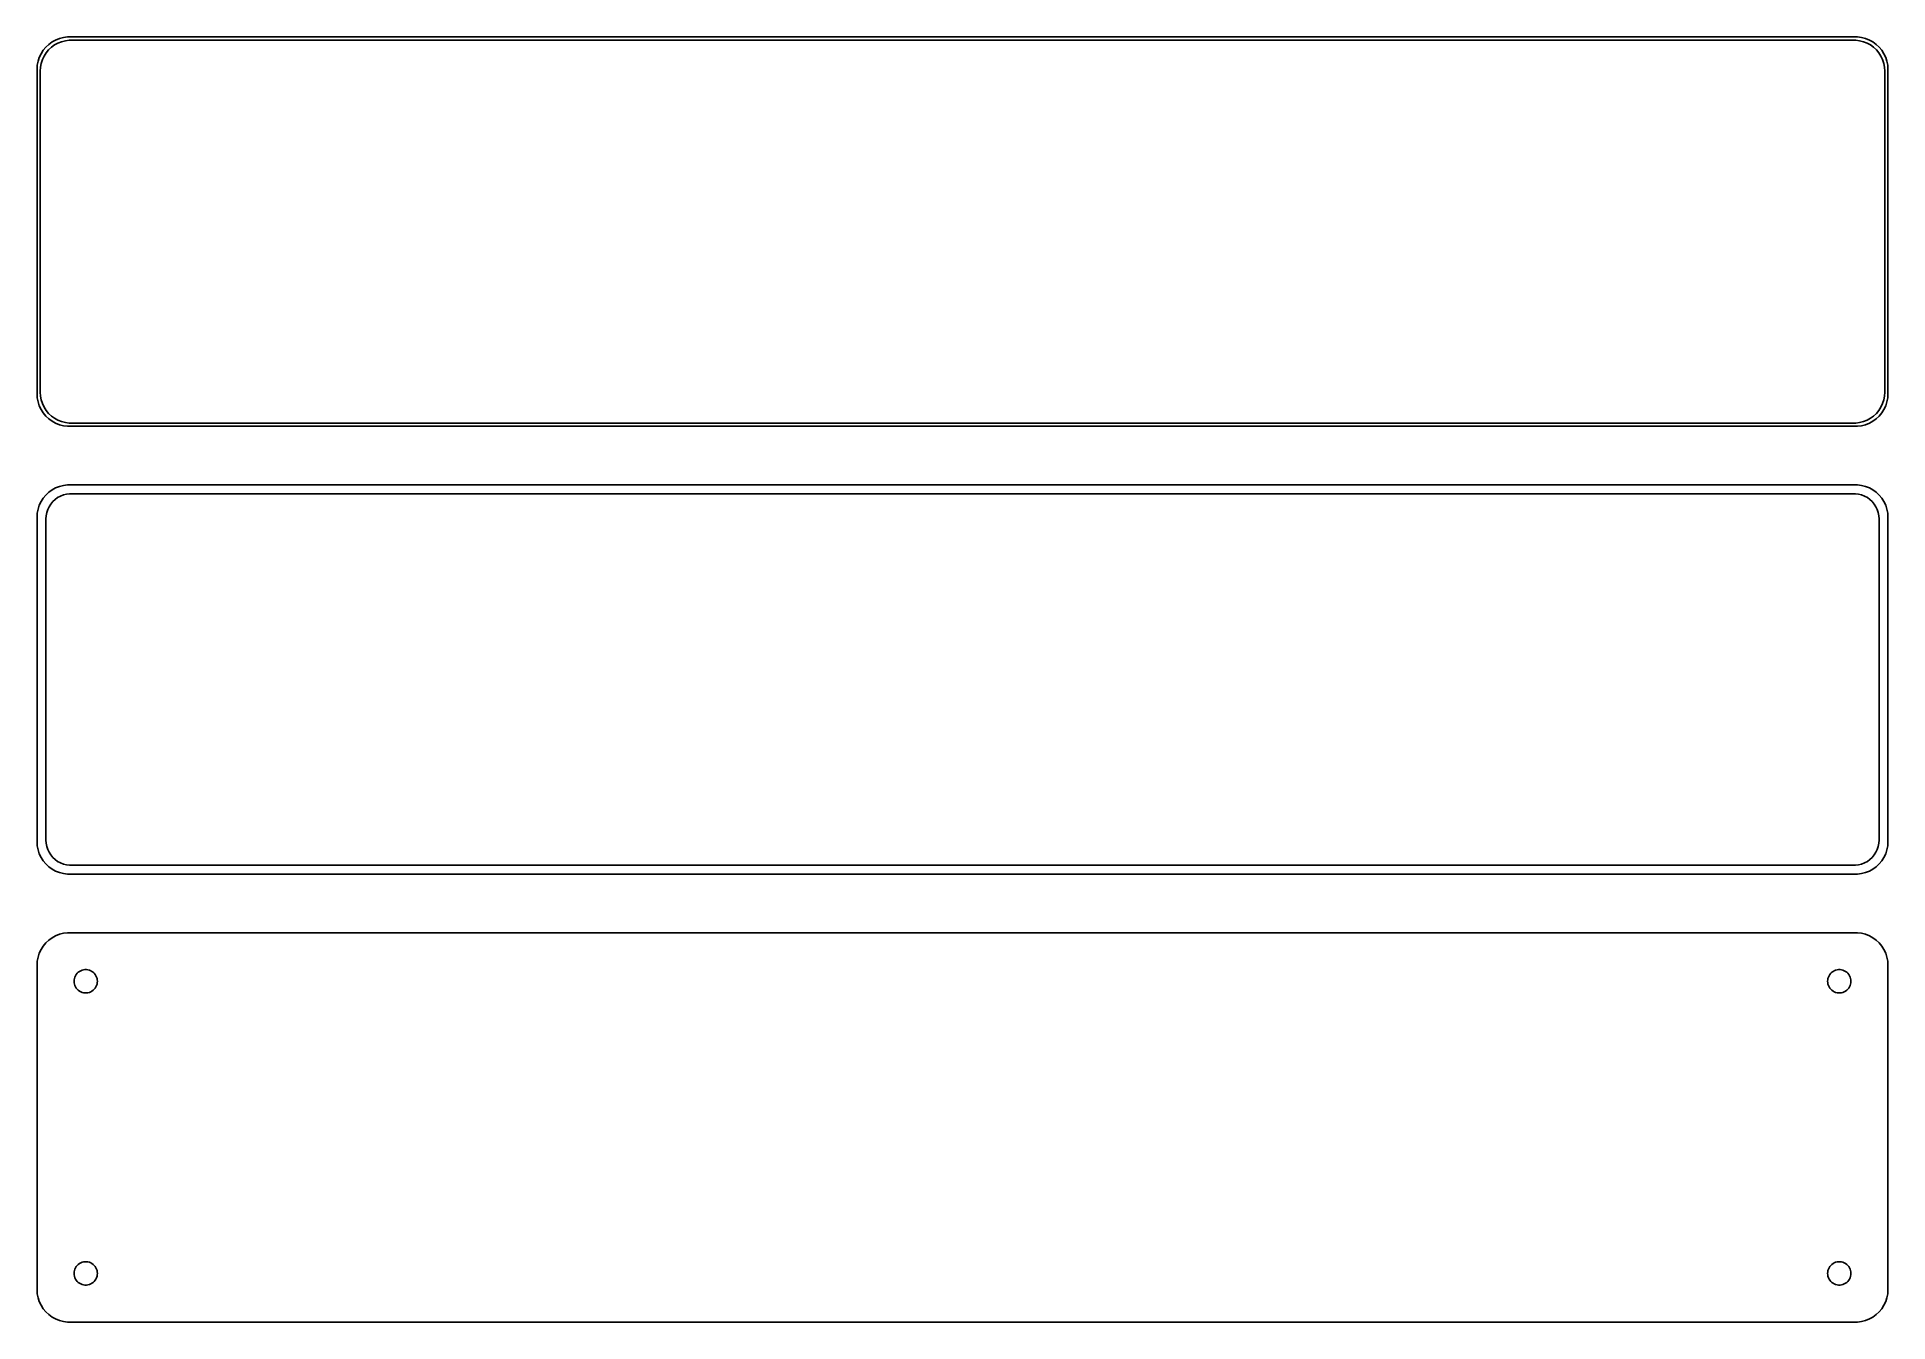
# Model space of a CAD drawing. Header units: metres. Extents: x -142 to 142, y 108 to 306.
import ezdxf

# ---------------------------------------------------------------- set-up
doc = ezdxf.new("R2010")
doc.units = ezdxf.units.M

msp = doc.modelspace()

# ---------------------------------------------------------------- linework, layer by layer
for p, q in [((-140.179, 305.222), (-140.687, 304.853)), ((-139.629, 305.524), (-140.179, 305.222)), ((-139.795, 304.761), (-139.272, 305.048)), ((-139.045, 305.755), (-139.629, 305.524)), ((-139.272, 305.048), (-138.718, 305.268)), ((-138.437, 305.911), (-139.045, 305.755)), ((-138.718, 305.268), (-138.14, 305.416)), ((-137.814, 305.99), (-138.437, 305.911)), ((-138.14, 305.416), (-137.548, 305.491)), ((137.814, 305.99), (-137.814, 305.99)), ((-137.548, 305.491), (137.548, 305.491)), ((137.548, 305.491), (138.14, 305.416)), ((138.437, 305.911), (137.814, 305.99)), ((138.14, 305.416), (138.718, 305.268)), ((139.045, 305.755), (138.437, 305.911)), ((138.718, 305.268), (139.272, 305.048)), ((139.629, 305.524), (139.045, 305.755)), ((139.272, 305.048), (139.795, 304.761)), ((140.179, 305.222), (139.629, 305.524)), ((140.687, 304.853), (140.179, 305.222)), ((-142.343, 302.243), (-142.461, 301.627)), ((-142.149, 302.841), (-142.343, 302.243)), ((-141.882, 303.409), (-142.149, 302.841)), ((-141.545, 303.939), (-141.882, 303.409)), ((-141.851, 301.931), (-141.666, 302.499)), ((-141.666, 302.499), (-141.412, 303.038)), ((-141.145, 304.423), (-141.545, 303.939)), ((-141.412, 303.038), (-141.093, 303.542)), ((-140.687, 304.853), (-141.145, 304.423)), ((-141.093, 303.542), (-140.713, 304.002)), ((-140.713, 304.002), (-140.278, 304.41)), ((-140.278, 304.41), (-139.795, 304.761)), ((139.795, 304.761), (140.278, 304.41)), ((140.278, 304.41), (140.713, 304.002)), ((141.145, 304.423), (140.687, 304.853)), ((140.713, 304.002), (141.093, 303.542)), ((141.093, 303.542), (141.412, 303.038)), ((141.545, 303.939), (141.145, 304.423)), ((141.412, 303.038), (141.666, 302.499)), ((141.882, 303.409), (141.545, 303.939)), ((141.666, 302.499), (141.851, 301.931)), ((142.149, 302.841), (141.882, 303.409)), ((142.343, 302.243), (142.149, 302.841)), ((142.461, 301.627), (142.343, 302.243)), ((-142.461, 301.627), (-142.5, 301)), ((-142.5, 301), (-142.5, 251)), ((-142, 300.75), (-141.963, 301.345)), ((-142, 251.25), (-142, 300.75)), ((-141.963, 301.345), (-141.851, 301.931)), ((141.851, 301.931), (141.963, 301.345)), ((141.963, 301.345), (142, 300.75)), ((142, 300.75), (142, 251.25)), ((142.5, 301), (142.461, 301.627)), ((142.5, 251), (142.5, 301)), ((-142.5, 251), (-142.461, 250.373)), ((-141.963, 250.655), (-142, 251.25)), ((142, 251.25), (141.963, 250.655)), ((142.461, 250.373), (142.5, 251)), ((-142.461, 250.373), (-142.343, 249.757)), ((-142.343, 249.757), (-142.149, 249.159)), ((-142.149, 249.159), (-141.882, 248.591)), ((-141.851, 250.069), (-141.963, 250.655)), ((-141.882, 248.591), (-141.545, 248.061)), ((-141.666, 249.501), (-141.851, 250.069)), ((-141.412, 248.962), (-141.666, 249.501)), ((-141.545, 248.061), (-141.145, 247.577)), ((-141.093, 248.458), (-141.412, 248.962)), ((-140.713, 247.998), (-141.093, 248.458)), ((-140.278, 247.59), (-140.713, 247.998)), ((140.713, 247.998), (140.278, 247.59)), ((141.093, 248.458), (140.713, 247.998)), ((141.412, 248.962), (141.093, 248.458)), ((141.145, 247.577), (141.545, 248.061)), ((141.666, 249.501), (141.412, 248.962)), ((141.545, 248.061), (141.882, 248.591)), ((141.851, 250.069), (141.666, 249.501)), ((141.963, 250.655), (141.851, 250.069)), ((141.882, 248.591), (142.149, 249.159)), ((142.149, 249.159), (142.343, 249.757)), ((142.343, 249.757), (142.461, 250.373)), ((-141.145, 247.577), (-140.687, 247.147)), ((-140.687, 247.147), (-140.179, 246.778)), ((-139.795, 247.239), (-140.278, 247.59)), ((-140.179, 246.778), (-139.629, 246.476)), ((-139.272, 246.952), (-139.795, 247.239)), ((-139.629, 246.476), (-139.045, 246.245)), ((-138.718, 246.732), (-139.272, 246.952)), ((-139.045, 246.245), (-138.437, 246.089)), ((-138.14, 246.584), (-138.718, 246.732)), ((-138.437, 246.089), (-137.814, 246.01)), ((-137.548, 246.509), (-138.14, 246.584)), ((-137.814, 246.01), (137.814, 246.01)), ((137.548, 246.509), (-137.548, 246.509)), ((138.14, 246.584), (137.548, 246.509)), ((137.814, 246.01), (138.437, 246.089)), ((138.718, 246.732), (138.14, 246.584)), ((138.437, 246.089), (139.045, 246.245)), ((139.272, 246.952), (138.718, 246.732)), ((139.045, 246.245), (139.629, 246.476)), ((139.795, 247.239), (139.272, 246.952)), ((139.629, 246.476), (140.179, 246.778)), ((140.278, 247.59), (139.795, 247.239)), ((140.179, 246.778), (140.687, 247.147)), ((140.687, 247.147), (141.145, 247.577)), ((-139.045, 236.755), (-139.629, 236.524)), ((-138.437, 236.911), (-139.045, 236.755)), ((-137.814, 236.99), (-138.437, 236.911)), ((137.814, 236.99), (-137.814, 236.99)), ((138.437, 236.911), (137.814, 236.99)), ((139.045, 236.755), (138.437, 236.911)), ((139.629, 236.524), (139.045, 236.755)), ((-142.149, 233.841), (-142.343, 233.243)), ((-141.882, 234.409), (-142.149, 233.841)), ((-141.545, 234.939), (-141.882, 234.409)), ((-141.145, 235.423), (-141.545, 234.939)), ((-140.687, 235.853), (-141.145, 235.423)), ((-140.179, 236.222), (-140.687, 235.853)), ((-140.641, 233.614), (-140.38, 234.024)), ((-140.38, 234.024), (-140.071, 234.399)), ((-139.629, 236.524), (-140.179, 236.222)), ((-140.071, 234.399), (-139.716, 234.731)), ((-139.716, 234.731), (-139.323, 235.017)), ((-139.323, 235.017), (-138.898, 235.251)), ((-138.898, 235.251), (-138.446, 235.43)), ((-138.446, 235.43), (-137.975, 235.551)), ((-137.975, 235.551), (-137.493, 235.612)), ((-137.493, 235.612), (137.493, 235.612)), ((137.493, 235.612), (137.975, 235.551)), ((137.975, 235.551), (138.446, 235.43)), ((138.446, 235.43), (138.898, 235.251)), ((138.898, 235.251), (139.323, 235.017)), ((139.323, 235.017), (139.716, 234.731)), ((140.179, 236.222), (139.629, 236.524)), ((139.716, 234.731), (140.071, 234.399)), ((140.071, 234.399), (140.38, 234.024)), ((140.687, 235.853), (140.179, 236.222)), ((140.38, 234.024), (140.641, 233.614)), ((141.145, 235.423), (140.687, 235.853)), ((141.545, 234.939), (141.145, 235.423)), ((141.882, 234.409), (141.545, 234.939)), ((142.149, 233.841), (141.882, 234.409)), ((142.343, 233.243), (142.149, 233.841)), ((-142.461, 232.627), (-142.5, 232)), ((-142.5, 232), (-142.5, 182)), ((-142.343, 233.243), (-142.461, 232.627)), ((-141.119, 231.75), (-141.089, 232.235)), ((-141.119, 182.25), (-141.119, 231.75)), ((-141.089, 232.235), (-140.998, 232.712)), ((-140.998, 232.712), (-140.848, 233.174)), ((-140.848, 233.174), (-140.641, 233.614)), ((140.641, 233.614), (140.848, 233.174)), ((140.848, 233.174), (140.998, 232.712)), ((140.998, 232.712), (141.089, 232.235)), ((141.089, 232.235), (141.119, 231.75)), ((141.119, 231.75), (141.119, 182.25)), ((142.461, 232.627), (142.343, 233.243)), ((142.5, 232), (142.461, 232.627)), ((142.5, 182), (142.5, 232)), ((-142.5, 182), (-142.461, 181.373)), ((-142.461, 181.373), (-142.343, 180.757)), ((-142.343, 180.757), (-142.149, 180.159)), ((-142.149, 180.159), (-141.882, 179.591)), ((-141.882, 179.591), (-141.545, 179.061)), ((-141.089, 181.765), (-141.119, 182.25)), ((-140.998, 181.288), (-141.089, 181.765)), ((-140.848, 180.826), (-140.998, 181.288)), ((-140.641, 180.386), (-140.848, 180.826)), ((-140.38, 179.976), (-140.641, 180.386)), ((-140.071, 179.601), (-140.38, 179.976)), ((-139.716, 179.269), (-140.071, 179.601)), ((140.071, 179.601), (139.716, 179.269)), ((140.38, 179.976), (140.071, 179.601)), ((140.641, 180.386), (140.38, 179.976)), ((140.848, 180.826), (140.641, 180.386)), ((140.998, 181.288), (140.848, 180.826)), ((141.089, 181.765), (140.998, 181.288)), ((141.119, 182.25), (141.089, 181.765)), ((141.545, 179.061), (141.882, 179.591)), ((141.882, 179.591), (142.149, 180.159)), ((142.149, 180.159), (142.343, 180.757)), ((142.343, 180.757), (142.461, 181.373)), ((142.461, 181.373), (142.5, 182)), ((-141.545, 179.061), (-141.145, 178.577)), ((-141.145, 178.577), (-140.687, 178.147)), ((-140.687, 178.147), (-140.179, 177.778)), ((-140.179, 177.778), (-139.629, 177.476)), ((-139.323, 178.983), (-139.716, 179.269)), ((-139.629, 177.476), (-139.045, 177.245)), ((-138.898, 178.749), (-139.323, 178.983)), ((-139.045, 177.245), (-138.437, 177.089)), ((-138.446, 178.57), (-138.898, 178.749)), ((-137.975, 178.449), (-138.446, 178.57)), ((-138.437, 177.089), (-137.814, 177.01)), ((-137.493, 178.388), (-137.975, 178.449)), ((-137.814, 177.01), (137.814, 177.01)), ((137.493, 178.388), (-137.493, 178.388)), ((137.975, 178.449), (137.493, 178.388)), ((137.814, 177.01), (138.437, 177.089)), ((138.446, 178.57), (137.975, 178.449)), ((138.437, 177.089), (139.045, 177.245)), ((138.898, 178.749), (138.446, 178.57)), ((139.323, 178.983), (138.898, 178.749)), ((139.045, 177.245), (139.629, 177.476)), ((139.716, 179.269), (139.323, 178.983)), ((139.629, 177.476), (140.179, 177.778)), ((140.179, 177.778), (140.687, 178.147)), ((140.687, 178.147), (141.145, 178.577)), ((141.145, 178.577), (141.545, 179.061)), ((-141.882, 165.409), (-142.149, 164.841)), ((-141.545, 165.939), (-141.882, 165.409)), ((-141.145, 166.423), (-141.545, 165.939)), ((-140.687, 166.853), (-141.145, 166.423)), ((-140.179, 167.222), (-140.687, 166.853)), ((-139.629, 167.524), (-140.179, 167.222)), ((-139.045, 167.755), (-139.629, 167.524)), ((-138.437, 167.911), (-139.045, 167.755)), ((-137.814, 167.99), (-138.437, 167.911)), ((137.814, 167.99), (-137.814, 167.99)), ((138.437, 167.911), (137.814, 167.99)), ((139.045, 167.755), (138.437, 167.911)), ((139.629, 167.524), (139.045, 167.755)), ((140.179, 167.222), (139.629, 167.524)), ((140.687, 166.853), (140.179, 167.222)), ((141.145, 166.423), (140.687, 166.853)), ((141.545, 165.939), (141.145, 166.423)), ((141.882, 165.409), (141.545, 165.939)), ((142.149, 164.841), (141.882, 165.409)), ((-142.461, 163.627), (-142.5, 163)), ((-142.5, 163), (-142.5, 113)), ((-142.343, 164.243), (-142.461, 163.627)), ((-142.149, 164.841), (-142.343, 164.243)), ((142.343, 164.243), (142.149, 164.841)), ((142.461, 163.627), (142.343, 164.243)), ((142.5, 163), (142.461, 163.627)), ((142.5, 113), (142.5, 163)), ((-136.8, 160.5), (-136.786, 160.726)), ((-136.786, 160.274), (-136.8, 160.5)), ((-136.786, 160.726), (-136.743, 160.948)), ((-136.743, 160.052), (-136.786, 160.274)), ((-136.743, 160.948), (-136.674, 161.163)), ((-136.674, 159.837), (-136.743, 160.052)), ((-136.674, 161.163), (-136.577, 161.367)), ((-136.577, 159.633), (-136.674, 159.837)), ((-136.577, 161.367), (-136.456, 161.558)), ((-136.456, 159.442), (-136.577, 159.633)), ((-136.456, 161.558), (-136.312, 161.732)), ((-136.312, 161.732), (-136.147, 161.887)), ((-136.147, 161.887), (-135.964, 162.02)), ((-135.964, 162.02), (-135.766, 162.129)), ((-135.766, 162.129), (-135.556, 162.212)), ((-135.556, 162.212), (-135.337, 162.268)), ((-135.337, 162.268), (-135.113, 162.296)), ((-135.113, 162.296), (-134.887, 162.296)), ((-134.887, 162.296), (-134.663, 162.268)), ((-134.663, 162.268), (-134.444, 162.212)), ((-134.444, 162.212), (-134.234, 162.129)), ((-134.234, 162.129), (-134.036, 162.02)), ((-134.036, 162.02), (-133.853, 161.887)), ((-133.853, 161.887), (-133.688, 161.732)), ((-133.688, 161.732), (-133.544, 161.558)), ((-133.544, 161.558), (-133.423, 161.367)), ((-133.423, 159.633), (-133.544, 159.442)), ((-133.423, 161.367), (-133.326, 161.163)), ((-133.326, 159.837), (-133.423, 159.633)), ((-133.326, 161.163), (-133.257, 160.948)), ((-133.257, 160.052), (-133.326, 159.837)), ((-133.257, 160.948), (-133.214, 160.726)), ((-133.214, 160.274), (-133.257, 160.052)), ((-133.214, 160.726), (-133.2, 160.5)), ((-133.2, 160.5), (-133.214, 160.274)), ((133.2, 160.5), (133.214, 160.726)), ((133.214, 160.274), (133.2, 160.5)), ((133.214, 160.726), (133.257, 160.948)), ((133.257, 160.052), (133.214, 160.274)), ((133.257, 160.948), (133.326, 161.163)), ((133.326, 159.837), (133.257, 160.052)), ((133.326, 161.163), (133.423, 161.367)), ((133.423, 159.633), (133.326, 159.837)), ((133.423, 161.367), (133.544, 161.558)), ((133.544, 159.442), (133.423, 159.633)), ((133.544, 161.558), (133.688, 161.732)), ((133.688, 161.732), (133.853, 161.887)), ((133.853, 161.887), (134.036, 162.02)), ((134.036, 162.02), (134.234, 162.129)), ((134.234, 162.129), (134.444, 162.212)), ((134.444, 162.212), (134.663, 162.268)), ((134.663, 162.268), (134.887, 162.296)), ((134.887, 162.296), (135.113, 162.296)), ((135.113, 162.296), (135.337, 162.268)), ((135.337, 162.268), (135.556, 162.212)), ((135.556, 162.212), (135.766, 162.129)), ((135.766, 162.129), (135.964, 162.02)), ((135.964, 162.02), (136.147, 161.887)), ((136.147, 161.887), (136.312, 161.732)), ((136.312, 161.732), (136.456, 161.558)), ((136.456, 161.558), (136.577, 161.367)), ((136.577, 159.633), (136.456, 159.442)), ((136.577, 161.367), (136.674, 161.163)), ((136.674, 159.837), (136.577, 159.633)), ((136.674, 161.163), (136.743, 160.948)), ((136.743, 160.052), (136.674, 159.837)), ((136.743, 160.948), (136.786, 160.726)), ((136.786, 160.274), (136.743, 160.052)), ((136.786, 160.726), (136.8, 160.5)), ((136.8, 160.5), (136.786, 160.274)), ((-136.312, 159.268), (-136.456, 159.442)), ((-136.147, 159.113), (-136.312, 159.268)), ((-135.964, 158.98), (-136.147, 159.113)), ((-135.766, 158.871), (-135.964, 158.98)), ((-135.556, 158.788), (-135.766, 158.871)), ((-135.337, 158.732), (-135.556, 158.788)), ((-135.113, 158.704), (-135.337, 158.732)), ((-134.887, 158.704), (-135.113, 158.704)), ((-134.663, 158.732), (-134.887, 158.704)), ((-134.444, 158.788), (-134.663, 158.732)), ((-134.234, 158.871), (-134.444, 158.788)), ((-134.036, 158.98), (-134.234, 158.871)), ((-133.853, 159.113), (-134.036, 158.98)), ((-133.688, 159.268), (-133.853, 159.113)), ((-133.544, 159.442), (-133.688, 159.268)), ((133.688, 159.268), (133.544, 159.442)), ((133.853, 159.113), (133.688, 159.268)), ((134.036, 158.98), (133.853, 159.113)), ((134.234, 158.871), (134.036, 158.98)), ((134.444, 158.788), (134.234, 158.871)), ((134.663, 158.732), (134.444, 158.788)), ((134.887, 158.704), (134.663, 158.732)), ((135.113, 158.704), (134.887, 158.704)), ((135.337, 158.732), (135.113, 158.704)), ((135.556, 158.788), (135.337, 158.732)), ((135.766, 158.871), (135.556, 158.788)), ((135.964, 158.98), (135.766, 158.871)), ((136.147, 159.113), (135.964, 158.98)), ((136.312, 159.268), (136.147, 159.113)), ((136.456, 159.442), (136.312, 159.268)), ((-136.312, 116.732), (-136.147, 116.887)), ((-136.147, 116.887), (-135.964, 117.02)), ((-135.964, 117.02), (-135.766, 117.129)), ((-135.766, 117.129), (-135.556, 117.212)), ((-135.556, 117.212), (-135.337, 117.268)), ((-135.337, 117.268), (-135.113, 117.296)), ((-135.113, 117.296), (-134.887, 117.296)), ((-134.887, 117.296), (-134.663, 117.268)), ((-134.663, 117.268), (-134.444, 117.212)), ((-134.444, 117.212), (-134.234, 117.129)), ((-134.234, 117.129), (-134.036, 117.02)), ((-134.036, 117.02), (-133.853, 116.887)), ((-133.853, 116.887), (-133.688, 116.732)), ((133.688, 116.732), (133.853, 116.887)), ((133.853, 116.887), (134.036, 117.02)), ((134.036, 117.02), (134.234, 117.129)), ((134.234, 117.129), (134.444, 117.212)), ((134.444, 117.212), (134.663, 117.268)), ((134.663, 117.268), (134.887, 117.296)), ((134.887, 117.296), (135.113, 117.296)), ((135.113, 117.296), (135.337, 117.268)), ((135.337, 117.268), (135.556, 117.212)), ((135.556, 117.212), (135.766, 117.129)), ((135.766, 117.129), (135.964, 117.02)), ((135.964, 117.02), (136.147, 116.887)), ((136.147, 116.887), (136.312, 116.732)), ((-136.8, 115.5), (-136.786, 115.726)), ((-136.786, 115.274), (-136.8, 115.5)), ((-136.786, 115.726), (-136.743, 115.948)), ((-136.743, 115.052), (-136.786, 115.274)), ((-136.743, 115.948), (-136.674, 116.163)), ((-136.674, 114.837), (-136.743, 115.052)), ((-136.674, 116.163), (-136.577, 116.367)), ((-136.577, 114.633), (-136.674, 114.837)), ((-136.577, 116.367), (-136.456, 116.558)), ((-136.456, 114.442), (-136.577, 114.633)), ((-136.456, 116.558), (-136.312, 116.732)), ((-136.312, 114.268), (-136.456, 114.442)), ((-136.147, 114.113), (-136.312, 114.268)), ((-135.964, 113.98), (-136.147, 114.113)), ((-133.853, 114.113), (-134.036, 113.98)), ((-133.688, 114.268), (-133.853, 114.113)), ((-133.688, 116.732), (-133.544, 116.558)), ((-133.544, 114.442), (-133.688, 114.268)), ((-133.544, 116.558), (-133.423, 116.367)), ((-133.423, 114.633), (-133.544, 114.442)), ((-133.423, 116.367), (-133.326, 116.163)), ((-133.326, 114.837), (-133.423, 114.633)), ((-133.326, 116.163), (-133.257, 115.948)), ((-133.257, 115.052), (-133.326, 114.837)), ((-133.257, 115.948), (-133.214, 115.726)), ((-133.214, 115.274), (-133.257, 115.052)), ((-133.214, 115.726), (-133.2, 115.5)), ((-133.2, 115.5), (-133.214, 115.274)), ((133.2, 115.5), (133.214, 115.726)), ((133.214, 115.274), (133.2, 115.5)), ((133.214, 115.726), (133.257, 115.948)), ((133.257, 115.052), (133.214, 115.274)), ((133.257, 115.948), (133.326, 116.163)), ((133.326, 114.837), (133.257, 115.052)), ((133.326, 116.163), (133.423, 116.367)), ((133.423, 114.633), (133.326, 114.837)), ((133.423, 116.367), (133.544, 116.558)), ((133.544, 114.442), (133.423, 114.633)), ((133.544, 116.558), (133.688, 116.732)), ((133.688, 114.268), (133.544, 114.442)), ((133.853, 114.113), (133.688, 114.268)), ((134.036, 113.98), (133.853, 114.113)), ((136.147, 114.113), (135.964, 113.98)), ((136.312, 114.268), (136.147, 114.113)), ((136.312, 116.732), (136.456, 116.558)), ((136.456, 114.442), (136.312, 114.268)), ((136.456, 116.558), (136.577, 116.367)), ((136.577, 114.633), (136.456, 114.442)), ((136.577, 116.367), (136.674, 116.163)), ((136.674, 114.837), (136.577, 114.633)), ((136.674, 116.163), (136.743, 115.948)), ((136.743, 115.052), (136.674, 114.837)), ((136.743, 115.948), (136.786, 115.726)), ((136.786, 115.274), (136.743, 115.052)), ((136.786, 115.726), (136.8, 115.5)), ((136.8, 115.5), (136.786, 115.274)), ((-142.5, 113), (-142.461, 112.373)), ((-142.461, 112.373), (-142.343, 111.757)), ((-142.343, 111.757), (-142.149, 111.159)), ((-142.149, 111.159), (-141.882, 110.591)), ((-135.766, 113.871), (-135.964, 113.98)), ((-135.556, 113.788), (-135.766, 113.871)), ((-135.337, 113.732), (-135.556, 113.788)), ((-135.113, 113.704), (-135.337, 113.732)), ((-134.887, 113.704), (-135.113, 113.704)), ((-134.663, 113.732), (-134.887, 113.704)), ((-134.444, 113.788), (-134.663, 113.732)), ((-134.234, 113.871), (-134.444, 113.788)), ((-134.036, 113.98), (-134.234, 113.871)), ((134.234, 113.871), (134.036, 113.98)), ((134.444, 113.788), (134.234, 113.871)), ((134.663, 113.732), (134.444, 113.788)), ((134.887, 113.704), (134.663, 113.732)), ((135.113, 113.704), (134.887, 113.704)), ((135.337, 113.732), (135.113, 113.704)), ((135.556, 113.788), (135.337, 113.732)), ((135.766, 113.871), (135.556, 113.788)), ((135.964, 113.98), (135.766, 113.871)), ((141.882, 110.591), (142.149, 111.159)), ((142.149, 111.159), (142.343, 111.757)), ((142.343, 111.757), (142.461, 112.373)), ((142.461, 112.373), (142.5, 113)), ((-141.882, 110.591), (-141.545, 110.061)), ((-141.545, 110.061), (-141.145, 109.577)), ((-141.145, 109.577), (-140.687, 109.147)), ((-140.687, 109.147), (-140.179, 108.778)), ((-140.179, 108.778), (-139.629, 108.476)), ((-139.629, 108.476), (-139.045, 108.245)), ((139.045, 108.245), (139.629, 108.476)), ((139.629, 108.476), (140.179, 108.778)), ((140.179, 108.778), (140.687, 109.147)), ((140.687, 109.147), (141.145, 109.577)), ((141.145, 109.577), (141.545, 110.061)), ((141.545, 110.061), (141.882, 110.591)), ((-139.045, 108.245), (-138.437, 108.089)), ((-138.437, 108.089), (-137.814, 108.01)), ((-137.814, 108.01), (137.814, 108.01)), ((137.814, 108.01), (138.437, 108.089)), ((138.437, 108.089), (139.045, 108.245))]:
    msp.add_line(p, q)

doc.saveas('drawing.dxf')
